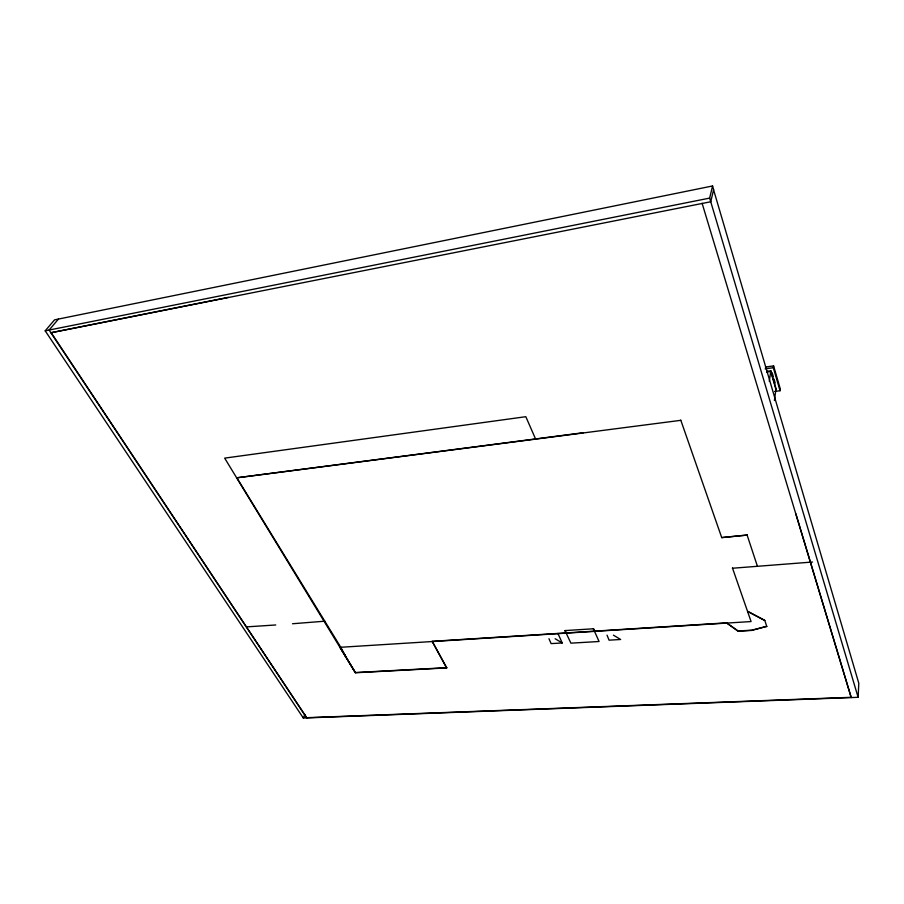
<?xml version="1.0" encoding="UTF-8"?>
<svg xmlns="http://www.w3.org/2000/svg" width="904" height="904" viewBox="0 0 904 904"><rect width="100%" height="100%" fill="white"/><g stroke="black" fill="none" stroke-linecap="round" stroke-linejoin="round"><path stroke-width="1.36" d="M228.373 297.348L50.906 332.751L710.747 201.761L713.629 189.603L712.567 185.964L54.556 319.858L45.2 330.83L303.326 718.036L858.122 697.312L858.8 683.266L713.584 189.817M795.825 513.743L851.229 697.572L702.103 203.276M726.545 622.856L738.116 631.241L751.676 630.427L766.818 626.348L751.71 630.19L738.15 630.992L726.545 622.856L432.18 641.331L446.7 667.909L355.441 672.757L339.927 647.117L340.661 647.072L346.04 657.084M764.807 620.46L747.631 611.364L764.807 620.46L766.795 626.596M774.615 391.466L780.028 390.731L780.276 388.889L773.598 365.883L765.405 367.047M732.432 568.243L812.538 562.017M774.4 400.506L776.027 388.618L770.818 370.776L766.66 371.363M780.028 390.731L773.338 367.702L773.598 365.883M721.72 537.597L747.111 535.066L721.72 537.597L680.757 420.1M769.293 381.296L770.818 370.776M858.122 697.312L709.651 198.1L712.567 185.964M594.843 631.116L593.634 628.766L565 630.585L566.243 632.913M557.904 633.433L562.231 642.959L551.112 643.614L548.965 638.71M535.541 438.915L525.823 416.699L224.655 458.136L355.441 672.757L339.927 647.117M446.7 667.909L432.18 641.331M51.076 332.559L306.772 717.9L49.11 330.05L58.444 319.067M303.326 718.036L304.908 714.42M324.796 621.195L292.534 623.749M246.555 626.879L275.743 624.969M583.329 432.722L236.599 477.832L680.712 420.337M45.2 330.83L709.651 198.1M765.134 368.877L773.338 367.702M766.547 372.098L770.705 371.51L775.926 389.364M339.825 647.332L751.077 621.556L732.466 567.994M355.532 672.542L446.779 667.683M306.863 717.686L851.24 697.312M555.124 638.732L562.231 642.959M613.432 635.173L620.641 639.478L609.07 640.168L607.047 635.162M236.724 477.617L340.661 647.072M565 630.585L570.887 643.162L599.081 641.501L593.363 628.788M747.111 535.066L757.416 566.243M772.197 372.776L773.304 376.595M774.05 379.138L775.169 382.957"/></g></svg>
